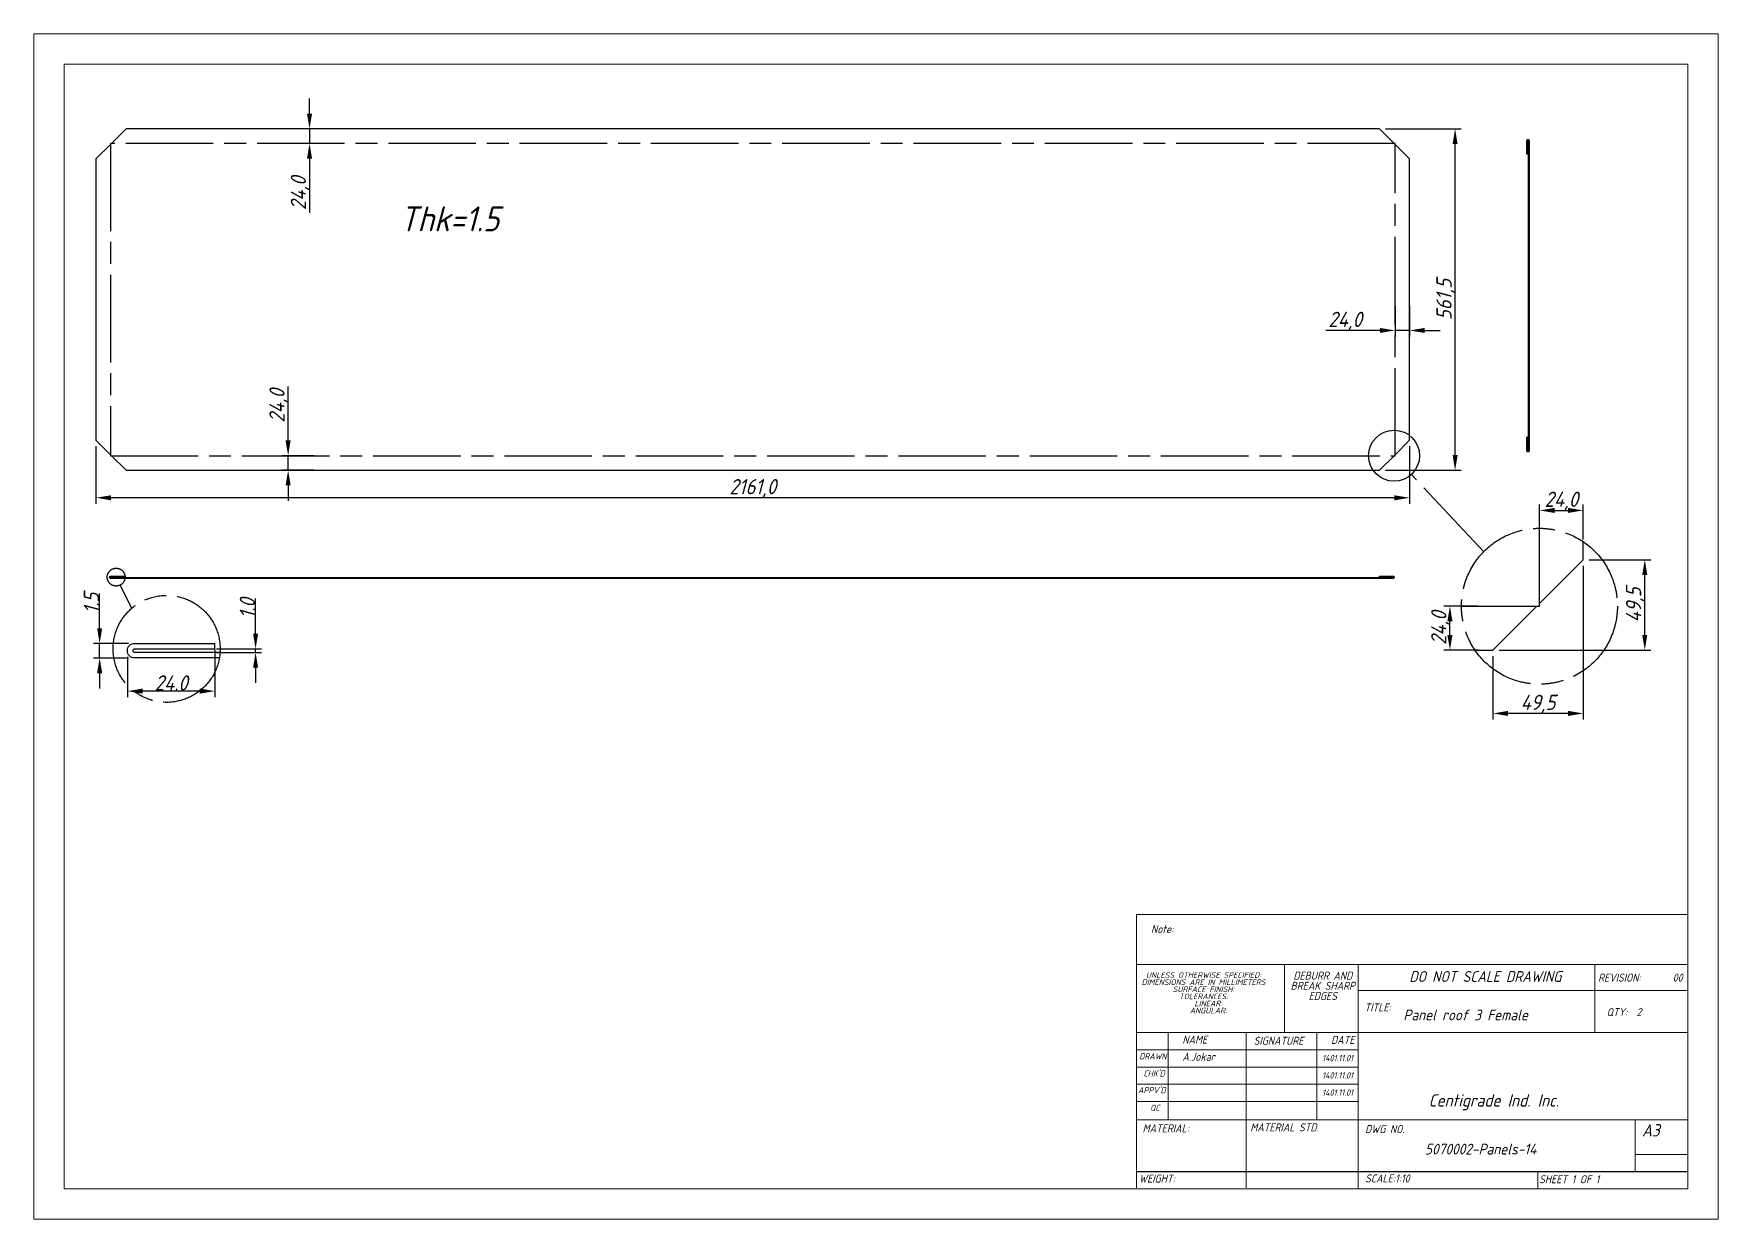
# Model space of a CAD drawing. Header units: inches. Extents: x 18597 to 101525, y -10106 to 51.
# Drawn here: x 60656 to 63427, y -2166 to -217 of the extents above; entities that cross this region are included whole.
import ezdxf

# ---------------------------------------------------------------- set-up
doc = ezdxf.new("R2010")
doc.units = ezdxf.units.IN
doc.header["$LTSCALE"] = 6
doc.header["$MEASUREMENT"] = 0
doc.linetypes.add('ACAD_ISO08W100', pattern=[36, 24, -3, 6, -3])
doc.linetypes.add('SLD-Solid', pattern=[0])
doc.styles.add('GENISO', font='geniso.shx', dxfattribs={"oblique": 15})
doc.dimstyles.new('Scale', dxfattribs={"dimscale": 10, "dimtxt": 2.5, "dimasz": 2.5, "dimexe": 1, "dimexo": 1, "dimgap": 0.1, "dimtad": 1, "dimdec": 1, "dimzin": 0, "dimtxsty": 'GENISO', "dimcen": 2.5, "dimclrd": 1, "dimclre": 1, "dimclrt": 256, "dimadec": 0, "dimazin": 0, "dimtfac": 1, "dimtdec": 1, "dimtmove": 0, "dimatfit": 3, "dimfxl": 1, "dimtzin": 0, "dimlwd": -1, "dimlwe": -1, "dimarcsym": 0})
doc.dimstyles.new('Scale 3', dxfattribs={"dimscale": 10, "dimtxt": 2.5, "dimasz": 2.5, "dimexe": 1, "dimexo": 1, "dimgap": 0.1, "dimtad": 1, "dimdec": 1, "dimlfac": 0.333333, "dimzin": 0, "dimtxsty": 'GENISO', "dimcen": 2.5, "dimclrd": 1, "dimclre": 1, "dimclrt": 256, "dimadec": 0, "dimazin": 0, "dimtfac": 1, "dimtdec": 1, "dimtmove": 0, "dimatfit": 3, "dimfxl": 1, "dimtzin": 0, "dimlwd": -1, "dimlwe": -1, "dimarcsym": 0})

# ---------------------------------------------------------------- blocks, each defined once
blk = doc.blocks.new('*D254')
at = {"color": 1, "transparency": 16777216}
for p, q in [((61020.6, -1203.3), (61020.6, -1145.2)), ((60956.3, -1228.3), (61030.6, -1228.3)), ((60956.3, -1234.3), (61030.6, -1234.3)), ((61020.6, -1234.3), (61020.6, -1228.3)), ((61020.6, -1259.3), (61020.6, -1284.3))]:
    blk.add_line(p, q, dxfattribs=at)
for points in [[(61016.5, -1203.3), (61024.8, -1203.3), (61020.6, -1228.3)], [(61016.5, -1259.3), (61024.8, -1259.3), (61020.6, -1234.3)]]:
    blk.add_solid(points, dxfattribs=at)
at = {"layer": 'Defpoints', "color": 0, "transparency": 16777216}
for p in [(60946.3, -1228.3), (60946.3, -1234.3), (61020.6, -1228.3)]:
    blk.add_point(p, dxfattribs=at)
at = {"transparency": 16777216, "insert": (61007.1, -1161.7), "char_height": 25, "attachment_point": 5, "rotation": 90, "style": 'GENISO'}
blk.add_mtext('1.0', dxfattribs=at)
blk = doc.blocks.new('*D255')
at = {"color": 1, "transparency": 16777216}
for p, q in [((60809.8, -1241.3), (60809.8, -1307.8)), ((60953.8, -1229.3), (60953.8, -1307.8)), ((60928.8, -1297.8), (60834.8, -1297.8))]:
    blk.add_line(p, q, dxfattribs=at)
for points in [[(60834.8, -1293.6), (60834.8, -1301.9), (60809.8, -1297.8)], [(60928.8, -1293.6), (60928.8, -1301.9), (60953.8, -1297.8)]]:
    blk.add_solid(points, dxfattribs=at)
at = {"layer": 'Defpoints', "color": 0, "transparency": 16777216}
for p in [(60953.8, -1219.3), (60809.8, -1231.3), (60809.8, -1297.8)]:
    blk.add_point(p, dxfattribs=at)
at = {"transparency": 16777216, "insert": (60881.8, -1284.3), "char_height": 25, "attachment_point": 5, "style": 'GENISO'}
blk.add_mtext('24.0', dxfattribs=at)
blk = doc.blocks.new('*D256')
at = {"color": 1, "transparency": 16777216}
for p, q in [((60764.1, -1194.3), (60764.1, -1137.2)), ((60811.8, -1219.3), (60754.1, -1219.3)), ((60764.1, -1243.3), (60764.1, -1219.3)), ((60811.8, -1243.3), (60754.1, -1243.3)), ((60764.1, -1268.3), (60764.1, -1293.3))]:
    blk.add_line(p, q, dxfattribs=at)
for points in [[(60759.9, -1194.3), (60768.3, -1194.3), (60764.1, -1219.3)], [(60759.9, -1268.3), (60768.3, -1268.3), (60764.1, -1243.3)]]:
    blk.add_solid(points, dxfattribs=at)
at = {"layer": 'Defpoints', "color": 0, "transparency": 16777216}
for p in [(60764.1, -1219.3), (60821.8, -1219.3), (60821.8, -1243.3)]:
    blk.add_point(p, dxfattribs=at)
at = {"transparency": 16777216, "insert": (60750.6, -1153.2), "char_height": 25, "attachment_point": 5, "rotation": 90, "style": 'GENISO'}
blk.add_mtext('1.5', dxfattribs=at)
blk = doc.blocks.new('*D261')
at = {"color": 1, "transparency": 16777216}
for p, q in [((61074.2, -885.6), (61074.2, -796.7)), ((61116.2, -910.6), (61064.2, -910.6)), ((61074.2, -934.6), (61074.2, -910.6)), ((61116.2, -934.6), (61064.2, -934.6)), ((61074.2, -959.6), (61074.2, -984.6))]:
    blk.add_line(p, q, dxfattribs=at)
for points in [[(61070, -885.6), (61078.3, -885.6), (61074.2, -910.6)], [(61070, -959.6), (61078.3, -959.6), (61074.2, -934.6)]]:
    blk.add_solid(points, dxfattribs=at)
at = {"layer": 'Defpoints', "color": 0, "transparency": 16777216}
for p in [(61074.2, -910.6), (61126.2, -910.6), (61126.2, -934.6)]:
    blk.add_point(p, dxfattribs=at)
at = {"transparency": 16777216, "insert": (61058.8, -828.6), "char_height": 25, "attachment_point": 5, "rotation": 90, "style": 'GENISO'}
blk.add_mtext('24,0', dxfattribs=at)
blk = doc.blocks.new('*D262')
at = {"color": 1, "transparency": 16777216}
for p, q in [((61109.4, -348.1), (61109.4, -323.1)), ((61128.2, -373.1), (61099.4, -373.1)), ((61109.4, -373.1), (61109.4, -397.1)), ((61128.2, -397.1), (61099.4, -397.1)), ((61109.4, -422.1), (61109.4, -511.1))]:
    blk.add_line(p, q, dxfattribs=at)
for points in [[(61105.2, -348.1), (61113.5, -348.1), (61109.4, -373.1)], [(61105.2, -422.1), (61113.5, -422.1), (61109.4, -397.1)]]:
    blk.add_solid(points, dxfattribs=at)
at = {"layer": 'Defpoints', "color": 0, "transparency": 16777216}
for p in [(61138.2, -373.1), (61109.4, -397.1), (61138.2, -397.1)]:
    blk.add_point(p, dxfattribs=at)
at = {"transparency": 16777216, "insert": (61094, -479.1), "char_height": 25, "attachment_point": 5, "rotation": 90, "style": 'GENISO'}
blk.add_mtext('24,0', dxfattribs=at)
blk = doc.blocks.new('*D263')
at = {"color": 1, "transparency": 16777216}
for p, q in [((62895, -663.9), (62895, -714.6)), ((62919, -663.9), (62919, -714.6)), ((62870, -704.6), (62781, -704.6)), ((62919, -704.6), (62895, -704.6)), ((62944, -704.6), (62969, -704.6))]:
    blk.add_line(p, q, dxfattribs=at)
for points in [[(62870, -700.5), (62870, -708.8), (62895, -704.6)], [(62944, -700.5), (62944, -708.8), (62919, -704.6)]]:
    blk.add_solid(points, dxfattribs=at)
at = {"layer": 'Defpoints', "color": 0, "transparency": 16777216}
for p in [(62895, -653.9), (62919, -653.9), (62895, -704.6)]:
    blk.add_point(p, dxfattribs=at)
at = {"transparency": 16777216, "insert": (62813, -689.3), "char_height": 25, "attachment_point": 5, "style": 'GENISO'}
blk.add_mtext('24,0', dxfattribs=at)
blk = doc.blocks.new('*D264')
at = {"color": 1, "transparency": 16777216}
for p, q in [((62879.5, -373.1), (63003.8, -373.1)), ((62993.8, -909.6), (62993.8, -398.1)), ((62879.5, -934.6), (63003.8, -934.6))]:
    blk.add_line(p, q, dxfattribs=at)
for points in [[(62989.7, -398.1), (62998, -398.1), (62993.8, -373.1)], [(62989.7, -909.6), (62998, -909.6), (62993.8, -934.6)]]:
    blk.add_solid(points, dxfattribs=at)
at = {"layer": 'Defpoints', "color": 0, "transparency": 16777216}
for p in [(62869.5, -373.1), (62993.8, -373.1), (62869.5, -934.6)]:
    blk.add_point(p, dxfattribs=at)
at = {"transparency": 16777216, "insert": (62978.5, -653.9), "char_height": 25, "attachment_point": 5, "rotation": 90, "style": 'GENISO'}
blk.add_mtext('561,5', dxfattribs=at)
blk = doc.blocks.new('*D265')
at = {"color": 1, "transparency": 16777216}
for p, q in [((60758, -895.1), (60758, -989.8)), ((62919, -895.1), (62919, -989.8)), ((62894, -979.8), (60783, -979.8))]:
    blk.add_line(p, q, dxfattribs=at)
for points in [[(60783, -975.7), (60783, -984), (60758, -979.8)], [(62894, -975.7), (62894, -984), (62919, -979.8)]]:
    blk.add_solid(points, dxfattribs=at)
at = {"layer": 'Defpoints', "color": 0, "transparency": 16777216}
for p in [(60758, -885.1), (62919, -885.1), (60758, -979.8)]:
    blk.add_point(p, dxfattribs=at)
at = {"transparency": 16777216, "insert": (61838.5, -964.4), "char_height": 25, "attachment_point": 5, "style": 'GENISO'}
blk.add_mtext('2161,0', dxfattribs=at)
blk = doc.blocks.new('*D257')
at = {"color": 1, "transparency": 16777216}
for p, q in [((63214.6, -1081.7), (63315.8, -1081.7)), ((63305.8, -1205.2), (63305.8, -1106.7)), ((63066.1, -1230.2), (63315.8, -1230.2))]:
    blk.add_line(p, q, dxfattribs=at)
for points in [[(63301.6, -1106.7), (63310, -1106.7), (63305.8, -1081.7)], [(63301.6, -1205.2), (63310, -1205.2), (63305.8, -1230.2)]]:
    blk.add_solid(points, dxfattribs=at)
at = {"layer": 'Defpoints', "color": 0, "transparency": 16777216}
for p in [(63204.6, -1081.7), (63305.8, -1081.7), (63056.1, -1230.2)]:
    blk.add_point(p, dxfattribs=at)
at = {"transparency": 16777216, "insert": (63290.4, -1155.9), "char_height": 25, "attachment_point": 5, "rotation": 90, "style": 'GENISO'}
blk.add_mtext('49,5', dxfattribs=at)
blk = doc.blocks.new('*D258')
at = {"color": 1, "transparency": 16777216}
for p, q in [((63204.6, -1091.7), (63204.6, -1344.5)), ((63056.1, -1240.2), (63056.1, -1344.5)), ((63179.6, -1334.5), (63081.1, -1334.5))]:
    blk.add_line(p, q, dxfattribs=at)
for points in [[(63081.1, -1330.3), (63081.1, -1338.6), (63056.1, -1334.5)], [(63179.6, -1330.3), (63179.6, -1338.6), (63204.6, -1334.5)]]:
    blk.add_solid(points, dxfattribs=at)
at = {"layer": 'Defpoints', "color": 0, "transparency": 16777216}
for p in [(63204.6, -1081.7), (63056.1, -1230.2), (63056.1, -1334.5)]:
    blk.add_point(p, dxfattribs=at)
at = {"transparency": 16777216, "insert": (63130.3, -1319.1), "char_height": 25, "attachment_point": 5, "style": 'GENISO'}
blk.add_mtext('49,5', dxfattribs=at)
blk = doc.blocks.new('*D259')
at = {"color": 1, "transparency": 16777216}
for p, q in [((63132.6, -1048.3), (63132.6, -990.6)), ((63204.6, -1048.3), (63204.6, -990.6)), ((63157.6, -1000.6), (63179.6, -1000.6))]:
    blk.add_line(p, q, dxfattribs=at)
for points in [[(63157.6, -996.4), (63157.6, -1004.7), (63132.6, -1000.6)], [(63179.6, -996.4), (63179.6, -1004.7), (63204.6, -1000.6)]]:
    blk.add_solid(points, dxfattribs=at)
at = {"layer": 'Defpoints', "color": 0, "transparency": 16777216}
for p in [(63204.6, -1000.6), (63132.6, -1058.3), (63204.6, -1058.3)]:
    blk.add_point(p, dxfattribs=at)
at = {"transparency": 16777216, "insert": (63168.6, -985.2), "char_height": 25, "attachment_point": 5, "style": 'GENISO'}
blk.add_mtext('24,0', dxfattribs=at)
blk = doc.blocks.new('*D260')
at = {"color": 1, "transparency": 16777216}
for p, q in [((63031.2, -1158.2), (62975.3, -1158.2)), ((62985.3, -1205.2), (62985.3, -1183.2)), ((63031.2, -1230.2), (62975.3, -1230.2))]:
    blk.add_line(p, q, dxfattribs=at)
for points in [[(62981.1, -1183.2), (62989.5, -1183.2), (62985.3, -1158.2)], [(62981.1, -1205.2), (62989.5, -1205.2), (62985.3, -1230.2)]]:
    blk.add_solid(points, dxfattribs=at)
at = {"layer": 'Defpoints', "color": 0, "transparency": 16777216}
for p in [(62985.3, -1158.2), (63041.2, -1158.2), (63041.2, -1230.2)]:
    blk.add_point(p, dxfattribs=at)
at = {"transparency": 16777216, "insert": (62969.9, -1194.2), "char_height": 25, "attachment_point": 5, "rotation": 90, "style": 'GENISO'}
blk.add_mtext('24,0', dxfattribs=at)

msp = doc.modelspace()

# ---------------------------------------------------------------- linework, layer by layer
for p, q in [((60783.51, -397.11), (60807.51, -373.11)), ((62893.51, -397.11), (62869.51, -373.11)), ((60782.01, -398.61), (60758.01, -422.61)), ((62895.01, -398.61), (62919.01, -422.61)), ((63113.25, -414.68), (63111.75, -414.68)), ((60782.01, -909.11), (60758.01, -885.11)), ((62895.01, -909.11), (62919.01, -885.11)), ((63113.25, -880.18), (63111.75, -880.18)), ((60783.51, -910.61), (60807.51, -934.61)), ((62893.51, -910.61), (62869.51, -934.61)), ((63132.55, -1153.69), (63204.55, -1081.69)), ((60804.5, -1110.29), (60804.5, -1108.79)), ((62869.5, -1110.29), (62869.5, -1108.79)), ((63128.05, -1158.19), (63056.05, -1230.19)), ((60953.78, -1228.26), (60953.78, -1219.26)), ((62469.9, -2087.95), (63376.7, -2087.95))]:
    msp.add_line(p, q)
at = {"linetype": 'ACAD_ISO08W100'}
for p, q in [((63040.82, -1068.58), (62922.11, -941.28)), ((60817.38, -1162.47), (60797.82, -1123.41))]:
    msp.add_line(p, q, dxfattribs=at)
at = {"color": 7, "linetype": 'SLD-Solid', "lineweight": 0}
for p, q in [((62469.9, -1664.95), (63376.7, -1664.95)), ((62469.9, -1664.95), (62469.9, -1747.4)), ((62469.9, -1747.4), (63376.7, -1747.4)), ((62469.9, -1747.4), (62469.9, -2114.66)), ((62712.96, -1747.4), (62712.96, -1859.24)), ((62834.49, -1747.4), (62834.49, -2116.33)), ((63223.72, -1859.24), (63223.72, -1747.4)), ((63376.7, -1789.96), (62834.49, -1789.96)), ((63376.7, -1859.24), (62469.9, -1859.24)), ((62521.98, -1859.24), (62521.98, -2002.81)), ((62650.13, -1859.24), (62650.13, -2114.66)), ((62766.37, -1859.24), (62766.37, -2002.81)), ((62834.49, -2114.66), (62834.49, -1859.24)), ((62834.49, -1887.62), (62469.9, -1887.62)), ((62834.49, -1916), (62469.9, -1916)), ((62834.49, -1944.38), (62469.9, -1944.38)), ((62834.49, -1972.76), (62469.9, -1972.76)), ((62539.34, -2002.81), (62469.9, -2002.81)), ((62539.34, -2002.81), (63376.7, -2002.81)), ((63289.89, -2087.95), (63289.89, -2002.81)), ((63376.7, -2059.57), (63289.89, -2059.57)), ((63129.63, -2116.33), (63129.63, -2087.95))]:
    msp.add_line(p, q, dxfattribs=at)
for points in [[(60655.62, -216.58), (63426.78, -216.58), (63426.78, -2166.41), (60655.62, -2166.41)], [(60705.7, -266.66), (63376.7, -266.66), (63376.7, -2116.33), (60705.7, -2116.33)]]:
    msp.add_lwpolyline(points, close=True, dxfattribs=at)
for points in [[(62869.51, -373.11), (60807.51, -373.11)], [(60758.01, -422.61), (60758.01, -885.11)], [(62919.01, -885.11), (62919.01, -422.61)], [(60807.51, -934.61), (62869.51, -934.61)], [(63204.55, -1081.69), (63204.55, -1052.07)], [(63026.43, -1230.19), (63056.05, -1230.19)]]:
    msp.add_lwpolyline(points)
at = {"linetype": 'ACAD_ISO08W100'}
msp.add_lwpolyline([(62895.01, -397.11), (60782.01, -397.11), (60782.01, -910.61), (62895.01, -910.61)], close=True, dxfattribs=at)
for points in [[(63111.75, -414.68), (63111.75, -392.68, -0.4142136), (63113.75, -390.68), (63113.75, -390.68, -0.4142136), (63115.75, -392.68), (63115.75, -902.18, -0.4142136), (63113.75, -904.18), (63113.75, -904.18, -0.4142136), (63111.75, -902.18), (63111.75, -880.18)], [(63112.5, -414.68), (63112.5, -392.68, -0.4142136), (63113.75, -391.43, -0.4142136), (63115, -392.68), (63115, -902.18, -0.4142136), (63113.75, -903.43, -0.4142136), (63112.5, -902.18), (63112.5, -880.18)], [(63113.25, -414.68), (63113.25, -392.68, -0.4142136), (63113.75, -392.18, -0.4142136), (63114.25, -392.68), (63114.25, -902.18, -0.4142136), (63113.75, -902.68, -0.4142136), (63113.25, -902.18), (63113.25, -880.18)], [(62869.5, -1108.79), (62891.5, -1108.79, -0.4142136), (62893.5, -1110.79), (62893.5, -1110.79, -0.4142136), (62891.5, -1112.79), (60782.5, -1112.79, -0.4142136), (60780.5, -1110.79), (60780.5, -1110.79, -0.4142136), (60782.5, -1108.79), (60804.5, -1108.79)], [(62869.5, -1110.29), (62891.5, -1110.29, -0.4142136), (62892, -1110.79, -0.4142136), (62891.5, -1111.29), (60782.5, -1111.29, -0.4142136), (60782, -1110.79, -0.4142136), (60782.5, -1110.29), (60804.5, -1110.29)], [(60961.02, -1243.26), (60821.78, -1243.26, -0.4142136), (60809.78, -1231.26), (60809.78, -1231.26, -0.4142136), (60821.78, -1219.26), (60953.78, -1219.26)], [(60962.1, -1234.26), (60821.78, -1234.26, -0.4142136), (60818.78, -1231.26, -0.4142136), (60821.78, -1228.26), (60953.78, -1228.26)]]:
    msp.add_lwpolyline(points, format="xyb")
msp.add_lwpolyline([(63004.31, -1158.19), (63132.55, -1158.19), (63132.55, -1029.95)], dxfattribs=at)
msp.add_circle((62893.51, -910.61), 41.93)
for centre, radius in [((63132.55, -1158.19), 128.24), ((60791.26, -1110.29), 14.67), ((60874.29, -1228.26), 88.01)]:
    msp.add_circle(centre, radius, dxfattribs=at)

# ---------------------------------------------------------------- texts
at = {"style": 'GENISO', "oblique": 15}
msp.add_text('Thk=1.5', height=40.989, dxfattribs=at).set_placement((61257.73, -541.62))
at = {"attachment_point": 5, "style": 'GENISO'}
for s, insert, char_height in [('Note:', (62512.14, -1689.08), 13.165), ('DIMENSIONS ARE IN MILLIMETERS', (62580, -1776.41), 9.2158), ('UNLESS OTHERWISE SPECIFIED:', (62580, -1764.72), 9.2158), ('DEBURR AND', (62776.1, -1765.73), 13.165), ('DO NOT SCALE DRAWING', (63043.57, -1767.11), 17.7227), ('REVISION:       00', (63298.54, -1768.98), 13.1654), ('SURFACE FINISH:', (62580, -1788.09), 9.2158), ('TOLERANCES:', (62580, -1799.78), 9.2158), ('BREAK SHARP', (62776.1, -1782.42), 13.1654), ('EDGES', (62776.1, -1799.11), 13.165), ('ANGULAR:', (62587.89, -1823.15), 9.216), ('LINEAR:', (62587.89, -1811.46), 9.216), ('TITLE:', (62866.45, -1817.97), 13.165), ('Panel roof 3 Female', (63011.09, -1830.32), 17.7227), ('QTY:  2', (63271.68, -1825.74), 13.165), ('NAME', (62565.53, -1870.92), 13.165), ('SIGNATURE', (62703.37, -1872.8), 13.165), ('DATE', (62808.95, -1871.33), 13.165), ('DRAWN', (62496.66, -1898.41), 10.127), ('A.Jokar', (62571.98, -1899.09), 13.165), ('1401.11.01', (62800.44, -1901.33), 10.532), ("CHK'D", (62498.63, -1926.61), 10.127), ('1401.11.01', (62800.44, -1929.71), 10.532), ("APPV'D", (62495.04, -1953.96), 10.127), ('1401.11.01', (62800.44, -1958.09), 10.532), ('Centigrade Ind. Inc.', (63057.42, -1973.97), 20.2545), ('QC', (62499.87, -1983), 10.127), ('MATERIAL:', (62517.91, -2016.78), 13.165), ('MATERIAL STD.', (62713.07, -2015.28), 13.1654), ('DWG NO.', (62878.05, -2018.04), 13.165), ('A3', (63315.74, -2020.13), 20.254), ('5070002-Panels-14', (63035.84, -2051.01), 17.7227), ('WEIGHT:', (62503.43, -2099.46), 13.165), ('SCALE:1:10', (62882.42, -2099.15), 13.165), ('SHEET 1 OF 1', (63181.59, -2100.55), 13.1654)]:
    msp.add_mtext(s, dxfattribs=dict(at, insert=insert, char_height=char_height))

# ---------------------------------------------------------------- dimensions: what is measured, and where the dimension line sits
for base, p1, p2, dimstyle, picture, middle in [((61109.37, -397.11), (61138.21, -373.11), (61138.21, -397.11), 'Scale', '*D262', (61093.99, -479.1)), ((62993.84, -373.11), (62869.51, -934.61), (62869.51, -373.11), 'Scale', '*D264', (62978.47, -653.86)), ((61074.18, -910.61), (61126.23, -934.61), (61126.23, -910.61), 'Scale', '*D261', (61058.8, -828.63)), ((63305.79, -1081.69), (63056.05, -1230.19), (63204.55, -1081.69), 'Scale 3', '*D257', (63290.42, -1155.94)), ((62985.31, -1158.19), (63041.24, -1230.19), (63041.24, -1158.19), 'Scale 3', '*D260', (62969.94, -1194.19))]:
    dim = msp.add_linear_dim(base=base, p1=p1, p2=p2, angle=90, dimstyle=dimstyle)
    dim.commit()
    dim.dimension.update_dxf_attribs({"geometry": picture, "text_midpoint": middle})
for base, p1, p2, dimstyle, picture, middle in [((62895.01, -704.64), (62919.01, -653.86), (62895.01, -653.86), 'Scale', '*D263', (62813.03, -689.26)), ((60758.01, -979.82), (62919.01, -885.11), (60758.01, -885.11), 'Scale', '*D265', (61838.51, -964.45)), ((63204.55, -1000.56), (63132.55, -1058.33), (63204.55, -1058.33), 'Scale 3', '*D259', (63168.55, -985.18)), ((63056.05, -1334.48), (63204.55, -1081.69), (63056.05, -1230.19), 'Scale 3', '*D258', (63130.3, -1319.11))]:
    dim = msp.add_linear_dim(base=base, p1=p1, p2=p2, dimstyle=dimstyle)
    dim.commit()
    dim.dimension.update_dxf_attribs({"geometry": picture, "text_midpoint": middle})
for base, p1, p2, text, picture, middle in [((60764.11, -1219.26), (60821.78, -1243.26), (60821.78, -1219.26), '1.5', '*D256', (60750.61, -1153.22)), ((61020.64, -1228.26), (60946.27, -1234.26), (60946.27, -1228.26), '1.0', '*D254', (61007.14, -1161.75))]:
    dim = msp.add_linear_dim(base=base, p1=p1, p2=p2, angle=90, text=text, dimstyle='Scale 3')
    dim.commit()
    dim.dimension.update_dxf_attribs({"geometry": picture, "text_midpoint": middle})
dim = msp.add_linear_dim(base=(60809.78, -1297.78), p1=(60953.78, -1219.26), p2=(60809.78, -1231.26), text='24.0', dimstyle='Scale 3')
dim.commit()
dim.dimension.update_dxf_attribs({"geometry": '*D255', "text_midpoint": (60881.78, -1284.28)})

doc.saveas('drawing.dxf')
